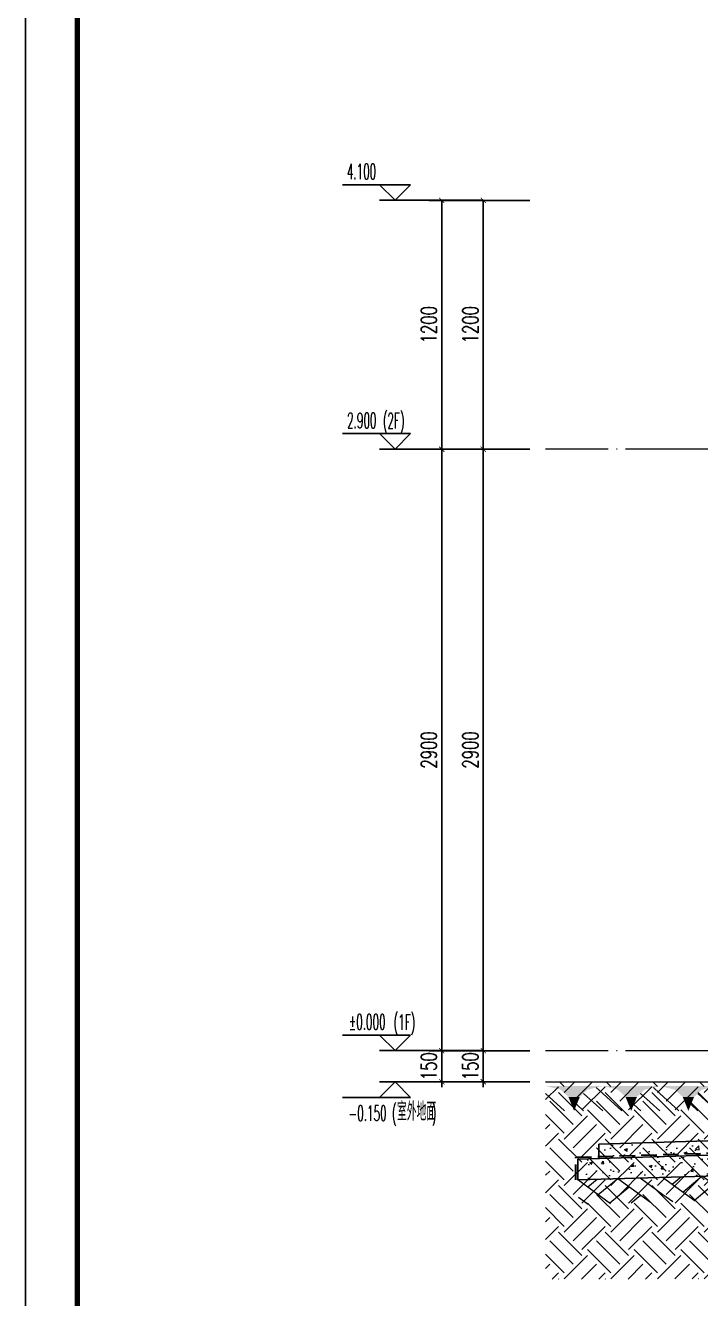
# Model space of a CAD drawing. Extents: x -812054 to 22247, y -644080 to 1003627.
# Drawn here: x -24315 to -21063, y -231716 to -225578 of the extents above; entities that cross this region are included whole.
import ezdxf

# ---------------------------------------------------------------- set-up
doc = ezdxf.new("R2010")
doc.units = 0
doc.header["$LTSCALE"] = 1000
doc.linetypes.add('DASH', pattern=[0.35, 0.25, -0.1])
doc.linetypes.add('DOTE', pattern=[2.42, 2, -0.2, 0.02, -0.2])
doc.layers.get('0').update_dxf_attribs({"linetype": 'CONTINUOUS'})
doc.layers.get('DEFPOINTS').update_dxf_attribs({"linetype": 'CONTINUOUS'})
for name, color, linetype in [('COLUMN', 4, 'CONTINUOUS'), ('DIM_ELEV', 3, 'CONTINUOUS'), ('PUB_DIM', 3, 'CONTINUOUS'), ('PUB_TEXT', 2, 'CONTINUOUS')]:
    doc.layers.add(name, color=color, linetype=linetype)
for name, color, linetype, lineweight in [('DOTE', 19, 'DOTE', 9), ('图框', 9, 'CONTINUOUS', 18), ('填充', 251, 'CONTINUOUS', 5), ('立面-中轮廓线', 30, 'CONTINUOUS', 35), ('粉刷', 251, 'CONTINUOUS', 9)]:
    doc.layers.add(name, color=color, linetype=linetype, lineweight=lineweight)
doc.layers.add('yichutu', color=7, linetype='CONTINUOUS', true_color=0xffffff)
doc.styles.add('_TCH_DIM', font='SIMPLEX.shx', dxfattribs={"width": 0.7, "bigfont": 'GBCBIG.shx'})
doc.styles.add('_TCH_DIM_T3', font='SIMPLEX', dxfattribs={"width": 0.705882, "bigfont": 'GBCBIG'})
doc.dimstyles.new('_TCH_ARCH&&25', dxfattribs={"dimtxt": 74.375, "dimasz": 25, "dimexe": 62.5, "dimexo": 75, "dimgap": 25, "dimtad": 1, "dimdec": 0, "dimzin": 0, "dimdsep": 46, "dimtxsty": '_TCH_DIM_T3', "dimblk": 'ARCHTICK', "dimcen": 0.09, "dimclrt": 7, "dimazin": 0, "dimtfac": 1, "dimtdec": 0, "dimtix": 1, "dimtmove": 2, "dimatfit": 3, "dimldrblk": 'ARCHTICK', "dimfxl": 1, "dimtolj": 1, "dimtzin": 0, "dimarcsym": 0})
pattern_1 = [(50, (28072.99, 249033.25), (143.452037, -12.550427), [15, -165]), (355, (28072.99, 249033.25), (-27.750267, 150.438427), [12, -132]), (100.4514, (28084.94, 249032.2), (115.701876, 137.88791), [12.74804, -140.22842]), (46.1842, (28072.99, 249073.25), (213.44821, -33.1038), [22.5, -247.5]), (96.6356, (28090.77, 249070.5), (186.93254, 194.82357), [19.12206, -210.3426]), (351.1842, (28072.99, 249073.25), (186.93239, 194.82372), [18, -198]), (21, (28092.99, 249063.25), (119.38141, -80.52378), [15, -165]), (326, (28092.99, 249063.25), (48.663066, 145.03001), [12, -132]), (71.4514, (28102.93, 249056.54), (168.044526, 64.5061), [12.74804, -140.22842]), (37.5, (28072.986, 249033.25), (2.431971, 66.578771), [0, -130.4, 0, -134, 0, -132.5]), (7.5, (28072.986, 249033.25), (52.613907, 78.882342), [0, -76.4, 0, -127.4, 0, -50.5]), (327.5, (28028.386, 249033.25), (106.764487, -4.510974), [0, -50, 0, -156, 0, -207]), (317.5, (28008.39, 249033.25), (116.637234, 20.020996), [0, -65, 0, -103.6, 0, -147])]

# ---------------------------------------------------------------- blocks, each defined once
blk = doc.blocks.new('GFDDDDRG')
at = {"layer": '图框'}
blk.add_lwpolyline([(923310, -107437), (923310, -159999), (893610, -159999), (893610, -107437)], close=True, dxfattribs=at)
blk.add_lwpolyline([(923310, -107437), (923310, -159999), (893610, -159999), (893610, -107437)], close=True, dxfattribs=at)
at = {"layer": '图框', "const_width": 50}
blk.add_lwpolyline([(894110, -159499), (922810, -159499), (922810, -108687), (894110, -108687)], close=True, dxfattribs=at)
blk = doc.blocks.new('yct-1051-594-26275-14850-25-1002.0')
at = {"layer": 'yichutu', "color": 7, "true_color": 0xffffff}
blk.add_lwpolyline([(0, 0), (0, 14850), (26275, 14850), (26275, 0)], close=True, dxfattribs=at)
blk = doc.blocks.new('$LINEPAT$素土夯实')
at = {"color": 0}
for p, q in [((0, -210), (210, 0)), ((120, -300), (420, 0)), ((420, 0), (608, -188)), ((495, -300), (795, 0)), ((615, 0), (705, -90)), ((315, -105), (502, -293)), ((210, -210), (300, -300)), ((705, -300), (795, -210))]:
    blk.add_line(p, q, dxfattribs=at)
blk = doc.blocks.new('$LinePat$自然土壤')
at = {"color": 0}
for p, q in [((0, -90), (71, -19)), ((0, -300), (211, -89)), ((420, -300), (630, -90)), ((210, -300), (286, -224))]:
    blk.add_line(p, q, dxfattribs=at)
for points in [[(0, 0), (630, 0), (168, -45), (462, -45)], [(168, -45), (462, -45), (252, -132), (378, -132)], [(252, -132), (378, -132), (315, -300)]]:
    blk.add_solid(points, dxfattribs=at)
blk = doc.blocks.new('sanshui')
at = {"layer": '粉刷'}
h = blk.add_hatch(dxfattribs=at)
h.set_pattern_fill('混凝土', color=256, scale=20)
h.set_pattern_definition(pattern_1)
edge = h.paths.add_edge_path()
edge.add_line((346317.8, 427329.6), (346257.8, 427329.6))
edge.add_line((346257.8, 427329.6), (346257.8, 427160.3))
edge.add_arc((346157.8, 427160.3), 100, 271.71836, 360, ccw=False)
edge.add_line((346160.8, 427060.3), (345137.8, 427029.6))
edge.add_line((345137.8, 427029.6), (345137.8, 426969.6))
edge.add_line((345137.8, 426969.6), (346317.8, 427005))
edge.add_line((346317.8, 427005), (346317.8, 427329.6))
h = blk.add_hatch(dxfattribs=at)
h.set_pattern_fill('混凝土', color=256, scale=20)
h.set_pattern_definition(pattern_1)
h.paths.add_polyline_path([(346337.8, 426895.6), (346337.8, 426995.6), (345037.8, 426956.6), (345037.8, 426856.6)])
at = {"layer": 'COLUMN'}
for p, q in [((346257.8, 427329.6), (346317.8, 427329.6)), ((346257.8, 427160.3), (346257.8, 427329.6)), ((346317.8, 426995), (346317.8, 427329.6)), ((346160.8, 427060.3), (345137.8, 427029.6)), ((345137.8, 426959.6), (345137.8, 427029.6)), ((346338.1, 426995.6), (345037.8, 426956.6)), ((345037.8, 426856.6), (345037.8, 426956.6)), ((346338.1, 426895.6), (345037.8, 426856.6))]:
    blk.add_line(p, q, dxfattribs=at)
blk.add_arc((346157.8, 427160.3), 100, 271.71836, 0, dxfattribs=at)
at = {"layer": '立面-中轮廓线', "linetype": 'DASH', "ltscale": 0.3}
blk.add_lwpolyline([(345027.8, 426856.6), (345027.8, 426966.3), (346317.8, 427005)], dxfattribs=at)
at = {"layer": '粉刷'}
blk.add_line((344881.5, 427329.6), (346257.8, 427329.6), dxfattribs=at)
at = {"layer": '粉刷', "yscale": 0.4, "zscale": 0.4}
for name, p, xscale, rotation in [('$LinePat$自然土壤', (345156.8, 427309.6), -0.4369306507241237, 359.9999999999903), ('$LinePat$自然土壤', (345432, 427309.6), -0.4369306507241237, 359.9999999999903), ('$LinePat$自然土壤', (345707.3, 427309.6), -0.4369306507241237, 359.9999999999903), ('$LinePat$自然土壤', (345982.6, 427309.6), -0.4369306507241237, 359.9999999999903), ('$LinePat$自然土壤', (346257.8, 427309.6), -0.4369306507241237, 359.9999999999903), ('$LINEPAT$素土夯实', (345444.5, 426868.8), -0.5117605352322558, 1.718358001643932), ('$LINEPAT$素土夯实', (345851.2, 426881), -0.5117605352322558, 1.718358001643932), ('$LINEPAT$素土夯实', (346257.8, 426893.2), -0.5117605352322558, 1.718358001643932)]:
    blk.add_blockref(name, p, dxfattribs=dict(at, xscale=xscale, rotation=rotation))
blk = doc.blocks.new('_ArchTick')
at = {"color": 0, "linetype": 'ByBlock', "const_width": 0.15}
blk.add_lwpolyline([(-0.5, -0.5), (0.5, 0.5)], dxfattribs=at)
blk = doc.blocks.new('*D3432')
at = {"layer": 'DEFPOINTS', "color": 0, "transparency": 16777216}
for p in [(-22109.2, -230520.9), (-21809.2, -230520.9), (-21809.2, -230670.9)]:
    blk.add_point(p, dxfattribs=at)
at = {"layer": 'PUB_DIM', "color": 0, "lineweight": -2, "transparency": 16777216}
for p, q in [((-21884.2, -230520.9), (-22171.7, -230520.9)), ((-22109.2, -230520.9), (-22109.2, -230495.9)), ((-22109.2, -230670.9), (-22109.2, -230520.9)), ((-21884.2, -230670.9), (-22171.7, -230670.9)), ((-22109.2, -230670.9), (-22109.2, -230695.9))]:
    blk.add_line(p, q, dxfattribs=at)
at = {"layer": 'PUB_DIM', "color": 0, "lineweight": -2, "transparency": 16777216, "xscale": 25, "yscale": 25, "zscale": 25}
for p, rotation in [((-22109.2, -230520.9), 270), ((-22109.2, -230670.9), 90)]:
    blk.add_blockref('_ArchTick', p, dxfattribs=dict(at, rotation=rotation))
at = {"layer": 'PUB_DIM', "color": 7, "transparency": 16777216, "insert": (-22171.4, -230595.9), "char_height": 74.38, "attachment_point": 5, "rotation": 90, "style": '_TCH_DIM_T3'}
blk.add_mtext('\\A1;150', dxfattribs=at)
blk = doc.blocks.new('*D3433')
at = {"layer": 'DEFPOINTS', "color": 0, "transparency": 16777216}
for p in [(-22109.2, -227620.9), (-21809.2, -227620.9), (-21809.2, -230520.9)]:
    blk.add_point(p, dxfattribs=at)
at = {"layer": 'PUB_DIM', "color": 0, "lineweight": -2, "transparency": 16777216}
for p, q in [((-21884.2, -227620.9), (-22171.7, -227620.9)), ((-22109.2, -230520.9), (-22109.2, -227620.9)), ((-21884.2, -230520.9), (-22171.7, -230520.9))]:
    blk.add_line(p, q, dxfattribs=at)
at = {"layer": 'PUB_DIM', "color": 0, "lineweight": -2, "transparency": 16777216, "xscale": 25, "yscale": 25, "zscale": 25}
for p, rotation in [((-22109.2, -227620.9), 90), ((-22109.2, -230520.9), 270)]:
    blk.add_blockref('_ArchTick', p, dxfattribs=dict(at, rotation=rotation))
at = {"layer": 'PUB_DIM', "color": 7, "transparency": 16777216, "insert": (-22171.4, -229070.9), "char_height": 74.38, "attachment_point": 5, "rotation": 90, "style": '_TCH_DIM_T3'}
blk.add_mtext('\\A1;2900', dxfattribs=at)
blk = doc.blocks.new('*D3434')
at = {"layer": 'DEFPOINTS', "color": 0, "transparency": 16777216}
for p in [(-22109.2, -226420.9), (-21809.2, -226420.9), (-21809.2, -227620.9)]:
    blk.add_point(p, dxfattribs=at)
at = {"layer": 'PUB_DIM', "color": 0, "lineweight": -2, "transparency": 16777216}
for p, q in [((-21884.2, -226420.9), (-22171.7, -226420.9)), ((-22109.2, -227620.9), (-22109.2, -226420.9)), ((-21884.2, -227620.9), (-22171.7, -227620.9))]:
    blk.add_line(p, q, dxfattribs=at)
at = {"layer": 'PUB_DIM', "color": 0, "lineweight": -2, "transparency": 16777216, "xscale": 25, "yscale": 25, "zscale": 25}
for p, rotation in [((-22109.2, -226420.9), 90), ((-22109.2, -227620.9), 270)]:
    blk.add_blockref('_ArchTick', p, dxfattribs=dict(at, rotation=rotation))
at = {"layer": 'PUB_DIM', "color": 7, "transparency": 16777216, "insert": (-22171.4, -227020.9), "char_height": 74.38, "attachment_point": 5, "rotation": 90, "style": '_TCH_DIM_T3'}
blk.add_mtext('\\A1;1200', dxfattribs=at)
blk = doc.blocks.new('*D3435')
at = {"layer": 'DEFPOINTS', "color": 0, "transparency": 16777216}
for p in [(-22309.2, -230520.9), (-21809.2, -230520.9), (-21809.2, -230670.9)]:
    blk.add_point(p, dxfattribs=at)
at = {"layer": 'PUB_DIM', "color": 0, "lineweight": -2, "transparency": 16777216}
for p, q in [((-21884.2, -230520.9), (-22371.7, -230520.9)), ((-22309.2, -230520.9), (-22309.2, -230495.9)), ((-22309.2, -230670.9), (-22309.2, -230520.9)), ((-21884.2, -230670.9), (-22371.7, -230670.9)), ((-22309.2, -230670.9), (-22309.2, -230695.9))]:
    blk.add_line(p, q, dxfattribs=at)
at = {"layer": 'PUB_DIM', "color": 0, "lineweight": -2, "transparency": 16777216, "xscale": 25, "yscale": 25, "zscale": 25}
for p, rotation in [((-22309.2, -230520.9), 270), ((-22309.2, -230670.9), 90)]:
    blk.add_blockref('_ArchTick', p, dxfattribs=dict(at, rotation=rotation))
at = {"layer": 'PUB_DIM', "color": 7, "transparency": 16777216, "insert": (-22371.4, -230595.9), "char_height": 74.38, "attachment_point": 5, "rotation": 90, "style": '_TCH_DIM_T3'}
blk.add_mtext('\\A1;150', dxfattribs=at)
blk = doc.blocks.new('*D3436')
at = {"layer": 'DEFPOINTS', "color": 0, "transparency": 16777216}
for p in [(-22309.2, -227620.9), (-21809.2, -227620.9), (-21809.2, -230520.9)]:
    blk.add_point(p, dxfattribs=at)
at = {"layer": 'PUB_DIM', "color": 0, "lineweight": -2, "transparency": 16777216}
for p, q in [((-21884.2, -227620.9), (-22371.7, -227620.9)), ((-22309.2, -230520.9), (-22309.2, -227620.9)), ((-21884.2, -230520.9), (-22371.7, -230520.9))]:
    blk.add_line(p, q, dxfattribs=at)
at = {"layer": 'PUB_DIM', "color": 0, "lineweight": -2, "transparency": 16777216, "xscale": 25, "yscale": 25, "zscale": 25}
for p, rotation in [((-22309.2, -227620.9), 90), ((-22309.2, -230520.9), 270)]:
    blk.add_blockref('_ArchTick', p, dxfattribs=dict(at, rotation=rotation))
at = {"layer": 'PUB_DIM', "color": 7, "transparency": 16777216, "insert": (-22371.4, -229070.9), "char_height": 74.38, "attachment_point": 5, "rotation": 90, "style": '_TCH_DIM_T3'}
blk.add_mtext('\\A1;2900', dxfattribs=at)
blk = doc.blocks.new('*D3437')
at = {"layer": 'DEFPOINTS', "color": 0, "transparency": 16777216}
for p in [(-22309.2, -226420.9), (-21809.2, -226420.9), (-21809.2, -227620.9)]:
    blk.add_point(p, dxfattribs=at)
at = {"layer": 'PUB_DIM', "color": 0, "lineweight": -2, "transparency": 16777216}
for p, q in [((-21884.2, -226420.9), (-22371.7, -226420.9)), ((-22309.2, -227620.9), (-22309.2, -226420.9)), ((-21884.2, -227620.9), (-22371.7, -227620.9))]:
    blk.add_line(p, q, dxfattribs=at)
at = {"layer": 'PUB_DIM', "color": 0, "lineweight": -2, "transparency": 16777216, "xscale": 25, "yscale": 25, "zscale": 25}
for p, rotation in [((-22309.2, -226420.9), 90), ((-22309.2, -227620.9), 270)]:
    blk.add_blockref('_ArchTick', p, dxfattribs=dict(at, rotation=rotation))
at = {"layer": 'PUB_DIM', "color": 7, "transparency": 16777216, "insert": (-22371.4, -227020.9), "char_height": 74.38, "attachment_point": 5, "rotation": 90, "style": '_TCH_DIM_T3'}
blk.add_mtext('\\A1;1200', dxfattribs=at)

msp = doc.modelspace()

# ---------------------------------------------------------------- hatches: boundary and pattern name
at = {"layer": '填充'}
h = msp.add_hatch(dxfattribs=at)
h.set_pattern_fill('EARTH', color=250, scale=50, angle=45, style=0)
h.set_pattern_definition([(45, (-491526.54, -194212.13), (0, 224.506403), [158.75, -158.75]), (45, (-491568.63, -194170.03), (0, 224.506403), [158.75, -158.75]), (45, (-491610.73, -194127.94), (0, 224.506403), [158.75, -158.75]), (135, (-491610.73, -194099.87), (-224.506403, 0), [158.75, -158.75]), (135, (-491568.63, -194057.78), (-224.506403, 0), [158.75, -158.75]), (135, (-491526.54, -194015.68), (-224.506403, 0), [158.75, -158.75])])
edge = h.paths.add_edge_path()
edge.add_line((-21808.8, -230670.93), (-21809.58, -231622.17))
edge.add_line((-21809.19, -231622.17), (-19571.66, -231619.67))
edge.add_line((-19571.66, -231619.67), (-19571.66, -230673.22))
edge.add_line((-19571.66, -230673.22), (-21809.19, -230670.93))

# ---------------------------------------------------------------- linework, layer by layer
at = {"layer": 'DIM_ELEV'}
for p, q in [((-22459.22, -226345.42), (-22787.22, -226345.42)), ((-22534.22, -226420.42), (-22609.22, -226345.42)), ((-22534.22, -226420.42), (-22459.22, -226345.42)), ((-22109.22, -226420.42), (-22609.22, -226420.42)), ((-22459.22, -227545.45), (-22787.22, -227545.45)), ((-22534.22, -227620.45), (-22609.22, -227545.45)), ((-22534.22, -227620.45), (-22459.22, -227545.45)), ((-22109.22, -227620.45), (-22609.22, -227620.45)), ((-22459.22, -230445.45), (-22787.22, -230445.45)), ((-22534.22, -230520.45), (-22609.22, -230445.45)), ((-22534.22, -230520.45), (-22459.22, -230445.45)), ((-22109.22, -230520.45), (-22609.22, -230520.45)), ((-22534.22, -230670.92), (-22609.22, -230745.92)), ((-22109.22, -230670.92), (-22609.22, -230670.92)), ((-22534.22, -230670.92), (-22459.22, -230745.92)), ((-22459.22, -230745.92), (-22787.22, -230745.92))]:
    msp.add_line(p, q, dxfattribs=at)
at = {"layer": 'DOTE', "color": 1, "linetype": 'DOTE', "ltscale": 0.2}
for p, q in [((-19571.66, -227620.92), (-21809.22, -227620.92)), ((-19571.66, -230520.92), (-21809.22, -230520.92))]:
    msp.add_line(p, q, dxfattribs=at)

# ---------------------------------------------------------------- block references
at = {"xscale": 0.5, "yscale": 0.5, "zscale": 0.5}
msp.add_blockref('GFDDDDRG', (-471119.72, -154941.4), dxfattribs=at)
msp.add_blockref('sanshui', (-366690.72, -658000.51))
at = {"layer": 'yichutu', "rotation": 270}
msp.add_blockref('yct-1051-594-26275-14850-25-1002.0', (-24314.83, -208659.88), dxfattribs=at)

# ---------------------------------------------------------------- texts
at = {"layer": 'PUB_TEXT', "style": '_TCH_DIM'}
for s, height, width, p in [('4.100', 74.375, 0.494118, (-22766.72, -226319.17)), ('2.900', 74.375, 0.494118, (-22765.32, -227519.2)), ('(2F)', 74.375, 0.494118, (-22593.17, -227520.42)), ('%%P0.000', 74.375, 0.494118, (-22756.22, -230419.2)), ('(1F)', 74.375, 0.494118, (-22540.85, -230420.42)), ('-0.150', 74.375, 0.494118, (-22757.62, -230859.67)), ('(', 74.38, 0.494118, (-22548.9, -230858.44)), ('室外地面', 89.362, 0.7, (-22524.4, -230858.44)), (')', 74.38, 0.494118, (-22357.59, -230858.44))]:
    msp.add_text(s, height=height, dxfattribs=dict(at, width=width)).set_placement(p)

# ---------------------------------------------------------------- dimensions: what is measured, and where the dimension line sits
at = {"layer": 'PUB_DIM'}
for p1, p2, distance, picture, middle in [((-21809.22, -227620.92), (-21809.22, -226420.89), 500, '*D3437', (-22371.41, -227020.9)), ((-21809.22, -227620.92), (-21809.22, -226420.89), 300, '*D3434', (-22171.41, -227020.9)), ((-21809.22, -230520.92), (-21809.22, -227620.92), 500, '*D3436', (-22371.41, -229070.92)), ((-21809.22, -230520.92), (-21809.22, -227620.92), 300, '*D3433', (-22171.41, -229070.92)), ((-21809.22, -230670.92), (-21809.22, -230520.92), 500, '*D3435', (-22371.41, -230595.92)), ((-21809.22, -230670.92), (-21809.22, -230520.92), 300, '*D3432', (-22171.41, -230595.92))]:
    dim = msp.add_aligned_dim(p1=p1, p2=p2, distance=distance, dimstyle='_TCH_ARCH&&25', dxfattribs=at)
    dim.commit()
    dim.dimension.update_dxf_attribs({"geometry": picture, "text_midpoint": middle})

doc.saveas('drawing.dxf')
